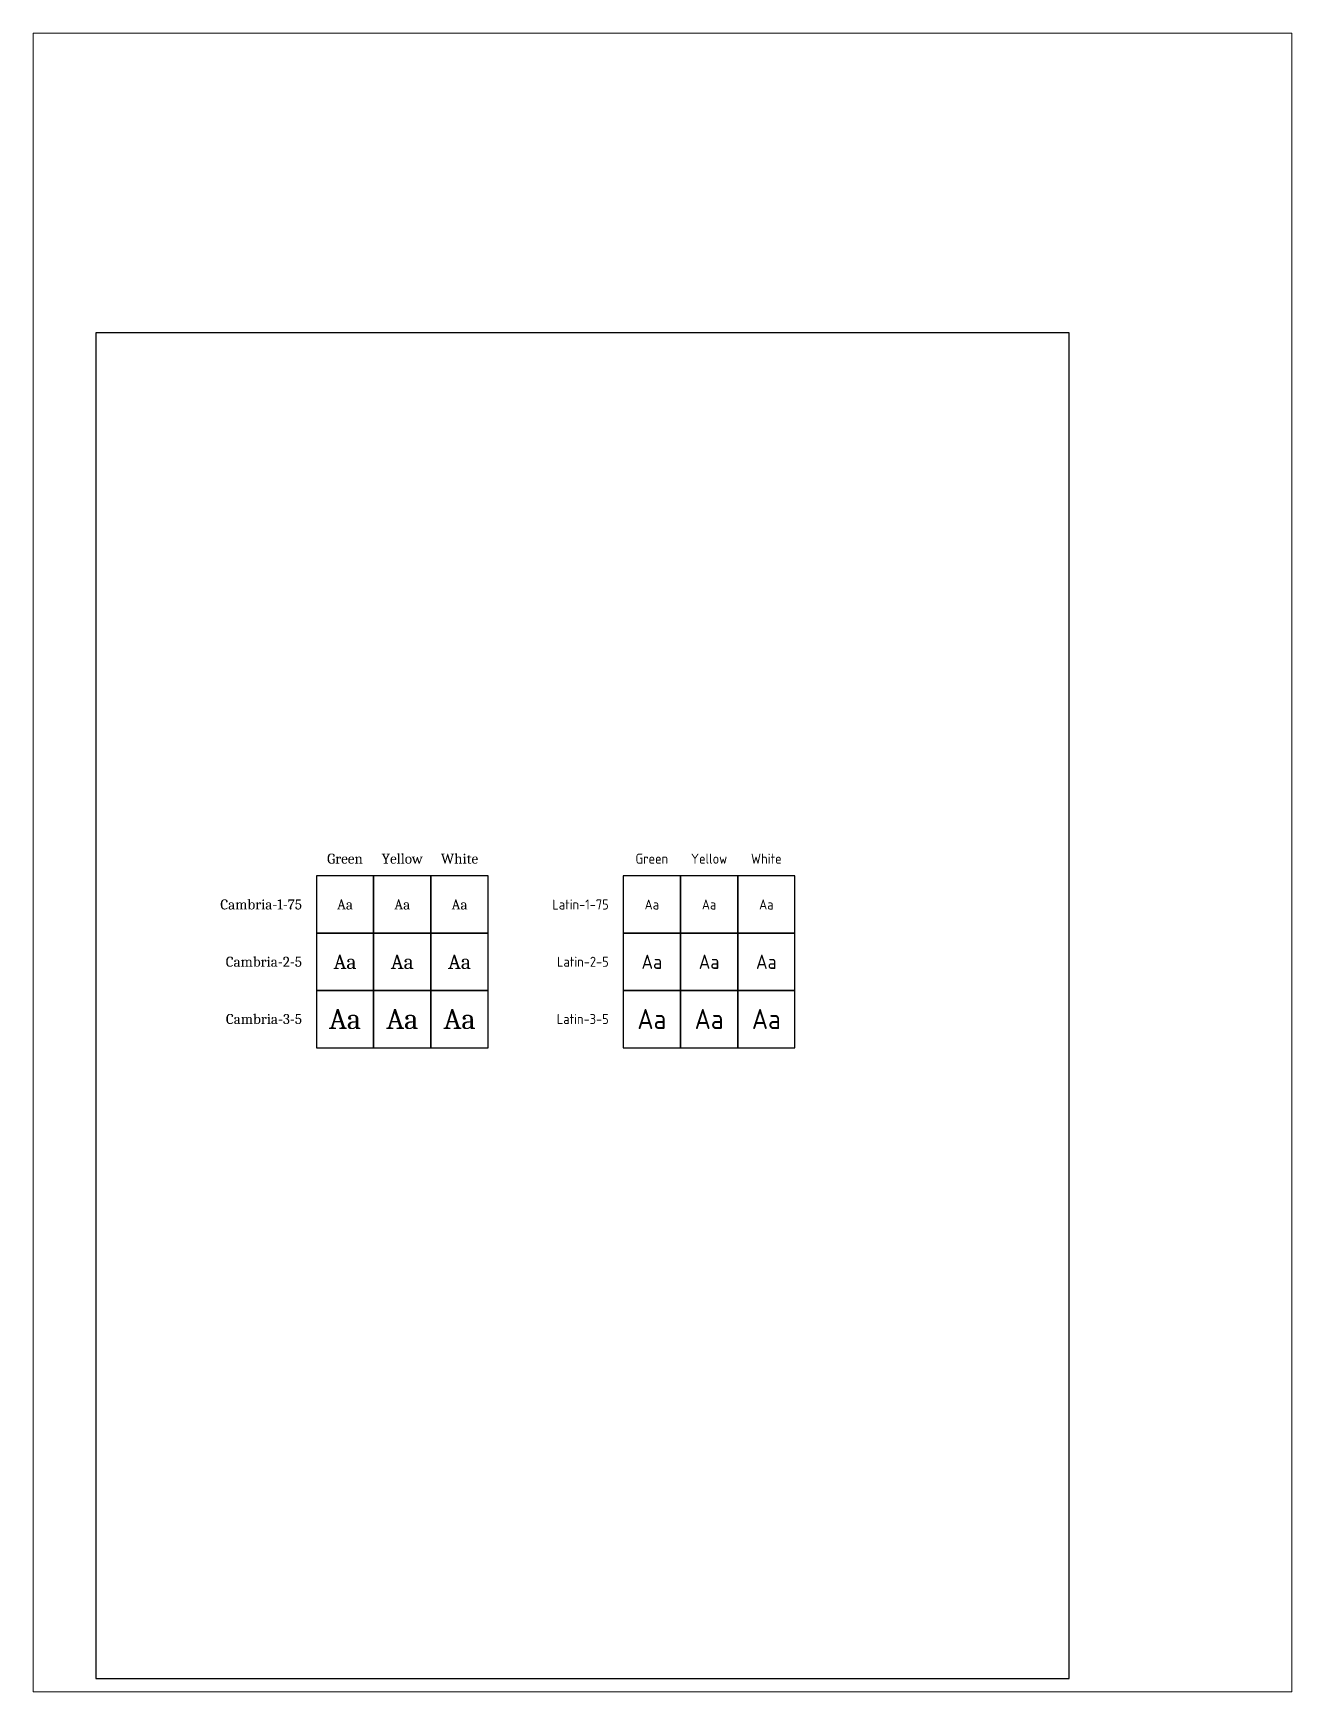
# Paper-space layout 'Présentation1' of a CAD drawing. Header units: millimetres. Extents: x 20 to 179, y 26 to 235.
# The model-space entities are those that its viewports show. They can reach past a viewport. Long polylines and large blocks are cut down to what shows.
import ezdxf

# ---------------------------------------------------------------- set-up
doc = ezdxf.new("R2010")
doc.units = ezdxf.units.MM
for name, color, linetype in [('00.4-TEXT', 2, 'CONTINUOUS'), ('01.4-CONTINUOUS-035', 7, 'CONTINUOUS'), ('01.5-CONTINUOUS-050', 4, 'CONTINUOUS')]:
    doc.layers.add(name, color=color, linetype=linetype)
doc.layers.add('00.8-FRAME', color=9, linetype='CONTINUOUS', plot=False)
doc.styles.add('Cambria-1-75', font='Cambria.ttf', dxfattribs={"height": 1.75})
doc.styles.add('Cambria-2-5', font='Cambria.ttf', dxfattribs={"height": 2.5})
doc.styles.add('Cambria-3-5', font='Cambria.ttf', dxfattribs={"height": 3.5})
doc.styles.add('Latin-1-75', font='ISOCP.SHX', dxfattribs={"height": 1.75})
doc.styles.add('Latin-2-5', font='ISOCP.SHX', dxfattribs={"height": 2.5})
doc.styles.add('Latin-3-5', font='ISOCP.SHX', dxfattribs={"height": 3.5})

msp = doc.modelspace()

# ---------------------------------------------------------------- linework, layer by layer
at = {"layer": '00.8-FRAME'}
msp.add_lwpolyline([(0, 0), (170, 0), (170, 235), (0, 235)], close=True, dxfattribs=at)
at = {"layer": '01.4-CONTINUOUS-035'}
for points in [[(38.54, 130.16), (48.54, 130.16), (48.54, 140.16), (38.54, 140.16)], [(48.54, 130.16), (58.54, 130.16), (58.54, 140.16), (48.54, 140.16)], [(58.54, 130.16), (68.54, 130.16), (68.54, 140.16), (58.54, 140.16)], [(92.13, 130.16), (102.13, 130.16), (102.13, 140.16), (92.13, 140.16)], [(102.13, 130.16), (112.13, 130.16), (112.13, 140.16), (102.13, 140.16)], [(112.13, 130.16), (122.13, 130.16), (122.13, 140.16), (112.13, 140.16)], [(38.54, 120.16), (48.54, 120.16), (48.54, 130.16), (38.54, 130.16)], [(48.54, 120.16), (58.54, 120.16), (58.54, 130.16), (48.54, 130.16)], [(58.54, 120.16), (68.54, 120.16), (68.54, 130.16), (58.54, 130.16)], [(92.13, 120.16), (102.13, 120.16), (102.13, 130.16), (92.13, 130.16)], [(102.13, 120.16), (112.13, 120.16), (112.13, 130.16), (102.13, 130.16)], [(112.13, 120.16), (122.13, 120.16), (122.13, 130.16), (112.13, 130.16)], [(38.54, 110.16), (48.54, 110.16), (48.54, 120.16), (38.54, 120.16)], [(48.54, 110.16), (58.54, 110.16), (58.54, 120.16), (48.54, 120.16)], [(58.54, 110.16), (68.54, 110.16), (68.54, 120.16), (58.54, 120.16)], [(92.13, 110.16), (102.13, 110.16), (102.13, 120.16), (92.13, 120.16)], [(102.13, 110.16), (112.13, 110.16), (112.13, 120.16), (102.13, 120.16)], [(112.13, 110.16), (122.13, 110.16), (122.13, 120.16), (112.13, 120.16)]]:
    msp.add_lwpolyline(points, close=True, dxfattribs=at)

# ---------------------------------------------------------------- texts
at = {"layer": '00.4-TEXT', "color": 3, "attachment_point": 5}
for s, insert, char_height, style in [('Green', (43.54, 143.16), 1.75, 'Cambria-1-75'), ('Green', (97.13, 143.16), 1.75, 'Latin-1-75'), ('Aa', (43.54, 135.16), 1.75, 'Cambria-1-75'), ('Aa', (97.13, 135.16), 1.75, 'Latin-1-75'), ('Aa', (43.54, 125.16), 2.5, 'Cambria-2-5'), ('Aa', (97.13, 125.16), 2.5, 'Latin-2-5'), ('Aa', (43.54, 115.16), 3.5, 'Cambria-3-5'), ('Aa', (97.13, 115.16), 3.5, 'Latin-3-5')]:
    msp.add_mtext_dynamic_manual_height_columns(s, width=5.6097, gutter_width=12.5, heights=[0], dxfattribs=dict(at, insert=insert, char_height=char_height, style=style))
at = {"layer": '00.4-TEXT'}
for s, insert, char_height, attachment_point, style in [('Yellow', (53.54, 143.16), 1.75, 5, 'Cambria-1-75'), ('Yellow', (107.13, 143.16), 1.75, 5, 'Latin-1-75'), ('Cambria-1-75', (36.02, 135.16), 1.75, 6, 'Cambria-1-75'), ('Aa', (53.54, 135.16), 1.75, 5, 'Cambria-1-75'), ('Latin-1-75', (89.6, 135.16), 1.75, 6, 'Latin-1-75'), ('Aa', (107.13, 135.16), 1.75, 5, 'Latin-1-75'), ('Cambria-2-5', (36.02, 125.16), 1.75, 6, 'Cambria-1-75'), ('Aa', (53.54, 125.16), 2.5, 5, 'Cambria-2-5'), ('Latin-2-5', (89.6, 125.16), 1.75, 6, 'Latin-1-75'), ('Aa', (107.13, 125.16), 2.5, 5, 'Latin-2-5'), ('Cambria-3-5', (36.02, 115.16), 1.75, 6, 'Cambria-1-75'), ('Aa', (53.54, 115.16), 3.5, 5, 'Cambria-3-5'), ('Latin-3-5', (89.6, 115.16), 1.75, 6, 'Latin-1-75'), ('Aa', (107.13, 115.16), 3.5, 5, 'Latin-3-5')]:
    msp.add_mtext_dynamic_manual_height_columns(s, width=5.6097, gutter_width=12.5, heights=[0], dxfattribs=dict(at, insert=insert, char_height=char_height, attachment_point=attachment_point, style=style))
at = {"layer": '00.4-TEXT', "color": 7, "attachment_point": 5}
for s, insert, char_height, style in [('White', (63.54, 143.16), 1.75, 'Cambria-1-75'), ('White', (117.13, 143.16), 1.75, 'Latin-1-75'), ('Aa', (63.54, 135.16), 1.75, 'Cambria-1-75'), ('Aa', (117.13, 135.16), 1.75, 'Latin-1-75'), ('Aa', (63.54, 125.16), 2.5, 'Cambria-2-5'), ('Aa', (117.13, 125.16), 2.5, 'Latin-2-5'), ('Aa', (63.54, 115.16), 3.5, 'Cambria-3-5'), ('Aa', (117.13, 115.16), 3.5, 'Latin-3-5')]:
    msp.add_mtext_dynamic_manual_height_columns(s, width=5.6097, gutter_width=12.5, heights=[0], dxfattribs=dict(at, insert=insert, char_height=char_height, style=style))

psp = doc.layouts.new('Présentation1')

# ---------------------------------------------------------------- viewports
at = {"layer": '01.5-CONTINUOUS-050'}
psp.add_viewport(center=(99.21, 130.71), size=(158.73, 209.13), view_center_point=(99, 142.5), view_height=289.634, dxfattribs=at)

doc.saveas('drawing.dxf')
